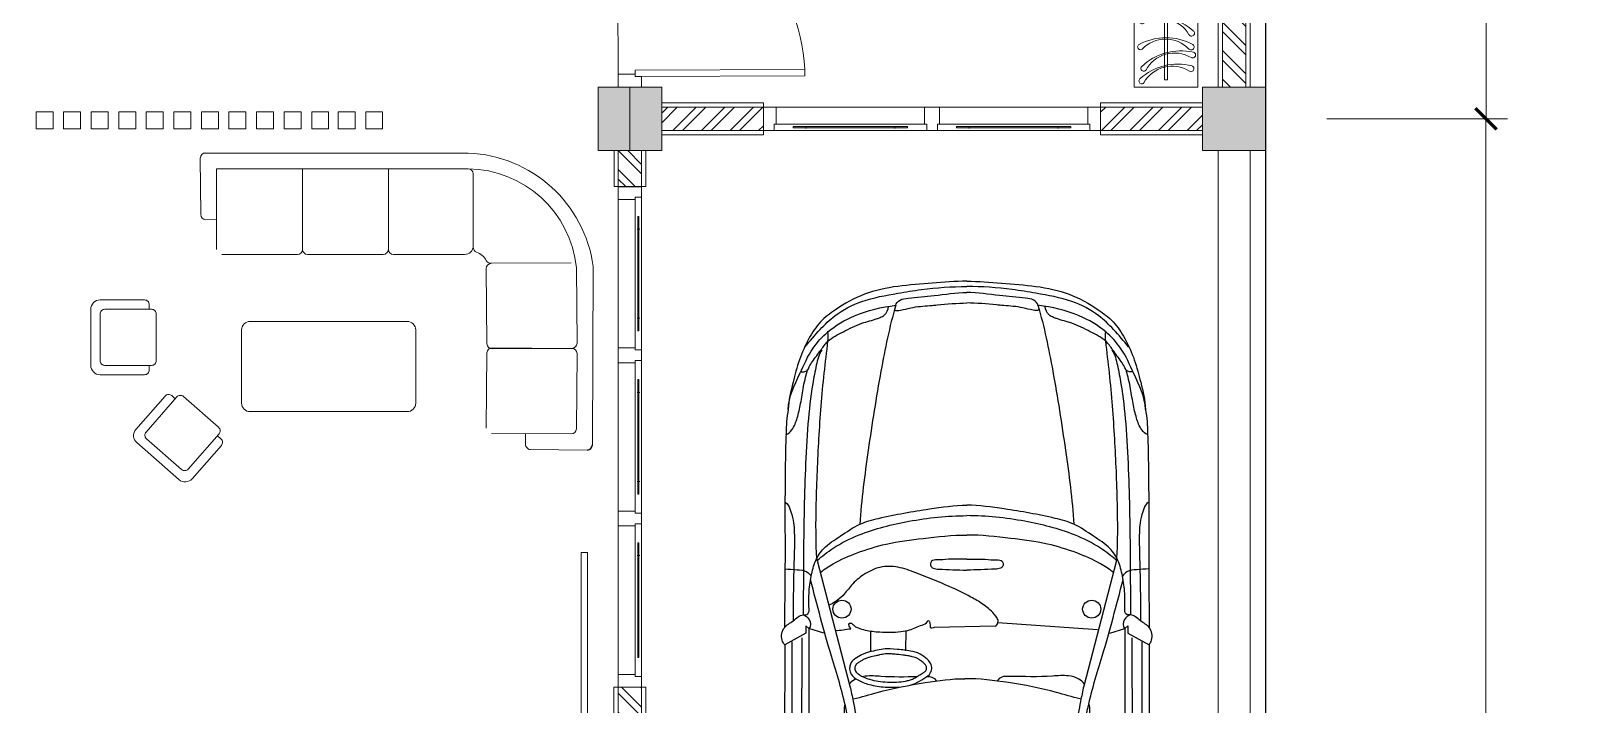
# Model space of a CAD drawing. Header units: millimetres. Extents: x -12161372 to 46643, y -9506984 to 15358.
# Drawn here: x 34610 to 35337, y 6358 to 6676 of the extents above; entities that cross this region are included whole.
import ezdxf

# ---------------------------------------------------------------- set-up
doc = ezdxf.new("R2010")
doc.units = ezdxf.units.MM
for name, color, linetype, lineweight in [('arsiran', 202, 'Continuous', 0), ('dimensi', 50, 'Continuous', 5), ('dinding', 110, 'Continuous', 9), ('furniture', 7, 'Continuous', 5), ('interior', 7, 'Continuous', 13), ('jendela', 7, 'Continuous', 15), ('kolom', 150, 'Continuous', 13), ('pintu', 7, 'Continuous', 13)]:
    doc.layers.add(name, color=color, linetype=linetype, lineweight=lineweight)
doc.layers.add('GRID', color=7, linetype='Continuous', plot=False)
doc.layers.add('lantai', color=9, linetype='Continuous')
doc.styles.get("Standard").update_dxf_attribs({"font": 'arial.ttf'})
doc.dimstyles.new('ISO-25', dxfattribs={"dimtxt": 4.5, "dimasz": 10, "dimexe": 10, "dimexo": 10, "dimtad": 1, "dimtxsty": 'Standard', "dimblk": 'ARCHTICK', "dimcen": 2.5, "dimclrt": 256, "dimadec": 0, "dimazin": 0, "dimtfac": 1, "dimtmove": 0, "dimatfit": 3, "dimfxl": 75, "dimfxlon": 1, "dimtfillclr": 256, "dimlwd": -1, "dimlwe": -1, "dimarcsym": 0})

# ---------------------------------------------------------------- blocks, each defined once
blk = doc.blocks.new('*U25')
at = {"layer": 'arsiran'}
h = blk.add_hatch(dxfattribs=at)
h.set_pattern_fill('ANSI32', color=256)
h.set_pattern_definition([(45, (-2424.289, -4513.269), (-6.735192, 6.735192), []), (45, (-2419.799, -4513.269), (-6.735192, 6.735192), [])])
h.paths.add_polyline_path([(0, 5.5), (0, -5.5), (120.39, -5.5), (120.39, 5.5)])
blk.add_lwpolyline([(0, -5.5), (120.39, -5.5), (120.39, 5.5), (0, 5.5)], close=True, dxfattribs=at)
at = {"layer": 'dinding'}
blk.add_lwpolyline([(0, -7.5), (120.39, -7.5), (120.39, 7.5), (0, 7.5)], close=True, dxfattribs=at)
blk = doc.blocks.new('*U42')
at = {"layer": 'arsiran'}
h = blk.add_hatch(dxfattribs=at)
h.set_pattern_fill('ANSI32', color=256)
h.set_pattern_definition([(45, (-2527.686, -4513.269), (-6.735192, 6.735192), []), (45, (-2523.196, -4513.269), (-6.735192, 6.735192), [])])
h.paths.add_polyline_path([(0, 5.5), (0, -5.5), (16.99, -5.5), (16.99, 5.5)])
blk.add_lwpolyline([(0, -5.5), (16.99, -5.5), (16.99, 5.5), (0, 5.5)], close=True, dxfattribs=at)
at = {"layer": 'dinding'}
blk.add_lwpolyline([(0, -7.5), (16.99, -7.5), (16.99, 7.5), (0, 7.5)], close=True, dxfattribs=at)
blk = doc.blocks.new('*U40')
at = {"layer": 'arsiran'}
h = blk.add_hatch(dxfattribs=at)
h.set_pattern_fill('ANSI32', color=256)
h.set_pattern_definition([(45, (-2496.681, -4513.269), (-6.735192, 6.735192), []), (45, (-2492.191, -4513.269), (-6.735192, 6.735192), [])])
h.paths.add_polyline_path([(0, 5.5), (0, -5.5), (48, -5.5), (48, 5.5)])
blk.add_lwpolyline([(0, -5.5), (48, -5.5), (48, 5.5), (0, 5.5)], close=True, dxfattribs=at)
at = {"layer": 'dinding'}
blk.add_lwpolyline([(0, -7.5), (48, -7.5), (48, 7.5), (0, 7.5)], close=True, dxfattribs=at)
blk = doc.blocks.new('A$C242571DA')
for p, q in [((1659.9, 1632), (1714.3, 1732.5)), ((1699.9, 1699.4), (2984.7, 1695.8)), ((1714.3, 1732.5), (3817.1, 1739.9)), ((1638.3, 1618.5), (1625.1, 1632)), ((1625.1, 1632), (1659.9, 1632)), ((1638.3, 1618.5), (2503.3, 1618.5)), ((1659.9, 1548.1), (1638.3, 1618.5)), ((1681.8, 1651.6), (2695.2, 1655.3)), ((1317.4, 1579.7), (1909.8, 1424.9)), ((1644, 1489.1), (1610.4, 1020.2)), ((1626.1, 1006.5), (1632.8, 719.7)), ((1740.2, 584.9), (1649.3, 586.9)), ((1746.1, 420.6), (1649.3, 420.6)), ((1317.4, 167), (1909.8, 321.9)), ((1659.9, 198.7), (1638.3, 128.2)), ((1638.3, 128.2), (1625.1, 114.7)), ((1625.1, 114.7), (1659.9, 114.7)), ((1638.3, 128.2), (2503.3, 128.2)), ((1659.9, 114.7), (1714.3, 14.2)), ((1681.8, 95.1), (2695.2, 91.4)), ((1699.9, 47.3), (2984.7, 51)), ((1714.3, 14.2), (3817.1, 6.9))]:
    blk.add_line(p, q)
for centre in [(1546.4, 1462.5), (1546.4, 284.2)]:
    blk.add_ellipse(centre, major_axis=(0, 42.9), ratio=0.983266, start_param=4.712389, end_param=10.995574)
for points, knots in [([(1714.3, 1732.5), (1707.7, 1737.6), (1683.3, 1753), (1628.7, 1741.2), (1605.6, 1691.5), (1561.7, 1652.4), (1594.1, 1610.3), (1627.9, 1608.3), (1638.3, 1618.5)], [0, 0, 0, 0, 0.024864, 0.0846267, 0.1362471, 0.1900683, 0.2245199, 0.2681841, 0.2681841, 0.2681841, 0.2681841]), ([(0, 873.4), (0, 927.8), (15.6, 1088.6), (25.5, 1309.8), (120.7, 1476.4), (189.2, 1569), (273.5, 1623.1), (369.9, 1666.3), (483, 1694.7), (561.3, 1714.9), (604.6, 1715.7)], [0, 0, 0, 0, 0.16039, 0.479033, 0.632967, 0.722015, 0.817474, 0.927562, 1.03733, 1.167094, 1.167094, 1.167094, 1.167094]), ([(604.6, 1715.7), (545.5, 1714.5), (448.5, 1664.6), (320.8, 1610.6), (225.4, 1521.2), (147.3, 1390.5), (121.7, 1275.2), (113.6, 1208.7)], [0, 0, 0, 0, 0.1772572, 0.3124951, 0.4151678, 0.5597243, 0.7575412, 0.7575412, 0.7575412, 0.7575412]), ([(722.7, 1726.6), (720.8, 1714.9), (694.5, 1689.9), (643, 1671.8), (573.6, 1655.4), (508.5, 1647), (455.2, 1634.7), (428.7, 1627.3), (416.9, 1624.1)], [0, 0, 0, 0, 0.034703, 0.0959761, 0.1659336, 0.2471559, 0.2929944, 0.3295918, 0.3295918, 0.3295918, 0.3295918]), ([(604.6, 1715.7), (642.1, 1723.4), (788.5, 1729.2), (1039.3, 1732.2), (1344.5, 1729.9), (1542, 1733.1), (1633.8, 1733.7)], [0, 0, 0, 0, 0.114897, 0.437061, 0.754269, 1.029686, 1.029686, 1.029686, 1.029686]), ([(1043.6, 1729.2), (1048.6, 1717.9), (1080.9, 1704.2), (1138.6, 1687.6), (1237.7, 1685.6), (1394.7, 1691.3), (1521.7, 1692.4), (1601.5, 1692.7)], [0, 0, 0, 0, 0.0364992, 0.0923739, 0.1867837, 0.3273982, 0.5667068, 0.5667068, 0.5667068, 0.5667068]), ([(1356.8, 1732.2), (1357.1, 1712.8), (1360, 1678.8), (1363.9, 1630.5), (1383.3, 1613.5), (1391, 1607.2)], [0, 0, 0, 0, 1.462159, 2.651105, 3.386321, 3.386321, 3.386321, 3.386321]), ([(310.7, 1637.3), (282.5, 1613.7), (230.1, 1569.9), (148.7, 1486.2), (84.8, 1361.3), (60, 1219), (32.6, 1054.3), (25.1, 944.9), (25.1, 873.4)], [0, 0, 0, 0, 0.1095129, 0.2035347, 0.3452507, 0.5161382, 0.6275464, 0.8383798, 0.8383798, 0.8383798, 0.8383798]), ([(426.8, 1656.7), (428.5, 1646.6), (426.9, 1625), (399.8, 1616.6), (368.1, 1593.9), (328, 1564.6), (271.6, 1523.9), (237, 1451.9), (196.2, 1376.7), (183.8, 1314.9), (170, 1279.6), (157.2, 1254.2), (133.3, 1244.4), (118.6, 1242.9)], [0, 0, 0, 0, 0.0304541, 0.0502818, 0.0786089, 0.1479133, 0.1986294, 0.2831705, 0.3780326, 0.4523267, 0.4667809, 0.4902599, 0.5347198, 0.5347198, 0.5347198, 0.5347198]), ([(323.7, 1557.5), (344.8, 1571.9), (400.4, 1585.1), (516, 1606.8), (680.3, 1625.8), (885.4, 1635.7), (1116.8, 1642.2), (1346.1, 1644.2), (1504.7, 1644.7), (1574, 1645.7)], [0, 0, 0, 0, 0.076148, 0.165903, 0.355672, 0.569871, 0.782325, 1.050047, 1.257936, 1.257936, 1.257936, 1.257936]), ([(1555.2, 1617.8), (1527.7, 1617.8), (1472.5, 1620.4), (1392.7, 1608.8), (1318.5, 1591), (1249.4, 1545.5), (1201.4, 1466.7), (1142.8, 1385.7), (1104.8, 1240.4), (1076, 1072.3), (1056.4, 932.4), (1056.4, 873.4)], [0, 0, 0, 0, 0.082256, 0.165174, 0.241383, 0.30939, 0.405348, 0.511507, 0.603349, 0.843635, 1.017671, 1.017671, 1.017671, 1.017671]), ([(3535.9, 1563.1), (3520.1, 1550.9), (3484.4, 1526.1), (3408.2, 1510.9), (3323.4, 1473.1), (3207.9, 1445), (3072.6, 1422.2), (2866.9, 1404.6), (2626.4, 1412.9), (2396.7, 1410.8), (2200.9, 1416.9), (2001.3, 1438.2), (1732.1, 1525.9), (1527.9, 1578.9), (1407.5, 1610.7)], [0, 0, 0, 0, 0.05975, 0.126928, 0.230034, 0.336675, 0.482225, 0.641324, 0.954906, 1.203173, 1.330375, 1.542773, 1.802261, 2.175545, 2.175545, 2.175545, 2.175545]), ([(1574, 1645.7), (1572.9, 1638), (1574.1, 1622), (1559.9, 1618.7), (1555.2, 1617.8)], [0, 0, 0, 0, 0.02274132, 0.03717479, 0.03717479, 0.03717479, 0.03717479]), ([(1317.4, 1579.7), (1227.8, 1586.1), (1036, 1584.8), (741.2, 1572.5), (486.1, 1553.3), (333.3, 1534.3), (283.3, 1528.5)], [0, 0, 0, 0, 0.269375, 0.574535, 0.885339, 1.036319, 1.036319, 1.036319, 1.036319]), ([(1317.4, 1579.7), (1296.6, 1555.5), (1247.9, 1494.4), (1177.6, 1350.5), (1124.2, 1137.4), (1105.5, 964.9), (1105.5, 873.4)], [0, 0, 0, 0, 0.0947759, 0.2311242, 0.4700259, 0.7400315, 0.7400315, 0.7400315, 0.7400315]), ([(1372.8, 1563.1), (1357.2, 1545), (1321.6, 1490.1), (1277, 1385.7), (1232.8, 1244.2), (1211.1, 1069.4), (1196.8, 942.4), (1196.8, 873.4)], [0, 0, 0, 0, 0.0708922, 0.1925846, 0.3348457, 0.5072814, 0.7109928, 0.7109928, 0.7109928, 0.7109928]), ([(1909.8, 1424.9), (1933.5, 1418.7), (1995.6, 1407.6), (2094.4, 1385.8), (2211.8, 1377.1), (2419, 1366.9), (2704.7, 1366.5), (3032.7, 1354.2), (3316.2, 1371), (3558.7, 1415.9), (3789.1, 1461.7), (4028.9, 1452.9), (4196.2, 1455.2), (4292.7, 1447.9), (4300.7, 1447.5)], [0, 0, 0, 0, 0.073325, 0.188896, 0.303039, 0.425821, 0.811242, 1.159737, 1.41058, 1.660623, 1.899627, 2.11145, 2.377727, 2.401703, 2.401703, 2.401703, 2.401703]), ([(1997.2, 1450.5), (2039.7, 1454.5), (2126.7, 1451.9), (2219.8, 1454.5), (2287.1, 1456.9), (2305.7, 1434.4), (2313.2, 1419.9), (2315.8, 1413.5)], [0, 0, 0, 0, 3.267856, 6.568708, 7.399663, 8.099385, 8.621705, 8.621705, 8.621705, 8.621705]), ([(1898.5, 1426.2), (1889, 1420.6), (1871, 1397.2), (1856.4, 1345.2), (1867.7, 1233.5), (1864.3, 1132.3), (1863, 1038.5), (1876.9, 1022.3), (1884.5, 1015.7)], [0, 0, 0, 0, 0.842998, 2.122875, 3.997599, 9.174838, 10.012722, 10.751336, 10.751336, 10.751336, 10.751336]), ([(1969.6, 1407.3), (1960.5, 1369.8), (1927, 1259.1), (1890.9, 1078.4), (1874.3, 933), (1874.3, 864.4)], [0, 0, 0, 0, 0.1139079, 0.3411539, 0.543502, 0.543502, 0.543502, 0.543502]), ([(113.6, 1208.7), (215.2, 1238.6), (443.2, 1284.9), (788, 1338.7), (1029.5, 1370.7), (1146.4, 1378.6)], [0, 0, 0, 0, 0.317374, 0.69576, 1.04714, 1.04714, 1.04714, 1.04714]), ([(113.6, 1208.7), (103.3, 1207), (83.6, 1187.6), (76.5, 1122.2), (68.2, 1017.3), (53.4, 925), (53.4, 873.4)], [0, 0, 0, 0, 0.0314754, 0.0702057, 0.1915753, 0.3439346, 0.3439346, 0.3439346, 0.3439346]), ([(135.5, 1213.1), (139.1, 1211.8), (138.4, 1193.3), (132.6, 1168.3), (118.8, 1111.9), (115.6, 1058.9), (109, 974.6), (102.4, 920.1), (102.4, 873.4)], [0, 0, 0, 0, 0.0114788, 0.0403472, 0.0875838, 0.1755608, 0.1991501, 0.3369659, 0.3369659, 0.3369659, 0.3369659]), ([(1311.3, 873.4), (1311.2, 902.4), (1309.2, 950.9), (1315, 1002.2), (1314.2, 1039.4), (1332.1, 1044.9), (1345.7, 1044.2), (1356.8, 1028.5), (1359.2, 970.2), (1361.5, 917.6), (1362.9, 873.4)], [0, 0, 0, 0, 0.0857277, 0.1381048, 0.1641986, 0.1769751, 0.1890325, 0.2028129, 0.2286049, 0.3592554, 0.3592554, 0.3592554, 0.3592554]), ([(1626.1, 1006.5), (1623.5, 1013), (1603.1, 1029.4), (1559.1, 995), (1523, 951.9), (1480.3, 878.3), (1430.5, 774.3), (1385.5, 658.5), (1343.7, 551.3), (1343, 461.7), (1380.3, 386.9), (1428.2, 329.9), (1480.1, 294.6), (1509.8, 257.4), (1524.8, 232.6), (1528, 222.1)], [0, 0, 0, 0, 0.527288, 1.647451, 3.487558, 5.099073, 7.968657, 12.238313, 14.475187, 16.613757, 18.744202, 20.639343, 22.223389, 23.452731, 24.286529, 24.286529, 24.286529, 24.286529]), ([(0, 873.4), (0, 819), (15.6, 658.1), (25.5, 437), (120.7, 270.3), (189.2, 177.8), (273.5, 123.7), (369.9, 80.4), (483, 52), (561.3, 31.9), (604.6, 31)], [0, 0, 0, 0, 0.16039, 0.479033, 0.632967, 0.722015, 0.817474, 0.927562, 1.03733, 1.167094, 1.167094, 1.167094, 1.167094]), ([(310.7, 109.5), (282.5, 133.1), (230.1, 176.9), (148.7, 260.5), (84.8, 385.5), (60, 527.8), (32.6, 692.4), (25.1, 801.9), (25.1, 873.4)], [0, 0, 0, 0, 0.1095129, 0.2035347, 0.3452507, 0.5161382, 0.6275464, 0.8383798, 0.8383798, 0.8383798, 0.8383798]), ([(113.6, 538.1), (103.3, 539.8), (83.6, 559.2), (76.5, 624.5), (68.2, 729.4), (53.4, 821.7), (53.4, 873.4)], [0, 0, 0, 0, 0.0314754, 0.0702057, 0.1915753, 0.3439346, 0.3439346, 0.3439346, 0.3439346]), ([(135.5, 533.6), (139.1, 534.9), (138.4, 553.4), (132.6, 578.4), (118.8, 634.9), (115.6, 687.8), (109, 772.2), (102.4, 826.7), (102.4, 873.4)], [0, 0, 0, 0, 0.0114788, 0.0403472, 0.0875838, 0.1755608, 0.1991501, 0.3369659, 0.3369659, 0.3369659, 0.3369659]), ([(1555.2, 129), (1527.7, 129), (1472.5, 126.3), (1392.7, 138), (1318.5, 155.7), (1249.4, 201.3), (1201.4, 280.1), (1142.8, 361.1), (1104.8, 506.4), (1076, 674.5), (1056.4, 814.4), (1056.4, 873.4)], [0, 0, 0, 0, 0.082256, 0.165174, 0.241383, 0.30939, 0.405348, 0.511507, 0.603349, 0.843635, 1.017671, 1.017671, 1.017671, 1.017671]), ([(1317.4, 167), (1296.6, 191.2), (1247.9, 252.4), (1177.6, 396.3), (1124.2, 609.4), (1105.5, 781.8), (1105.5, 873.4)], [0, 0, 0, 0, 0.0947759, 0.2311242, 0.4700259, 0.7400315, 0.7400315, 0.7400315, 0.7400315]), ([(1372.8, 183.6), (1357.2, 201.8), (1321.6, 256.7), (1277, 361), (1232.8, 502.6), (1211.1, 677.3), (1196.8, 804.3), (1196.8, 873.4)], [0, 0, 0, 0, 0.0708922, 0.1925846, 0.3348457, 0.5072814, 0.7109928, 0.7109928, 0.7109928, 0.7109928]), ([(1311.3, 873.4), (1311.2, 844.3), (1309.2, 795.8), (1315, 744.6), (1314.2, 707.4), (1332.1, 701.9), (1345.7, 702.6), (1356.8, 718.2), (1359.2, 776.6), (1361.5, 829.1), (1362.9, 873.4)], [0, 0, 0, 0, 0.0857277, 0.1381048, 0.1641986, 0.1769751, 0.1890325, 0.2028129, 0.2286049, 0.3592554, 0.3592554, 0.3592554, 0.3592554]), ([(1969.6, 339.5), (1960.5, 377), (1926.9, 487.6), (1892.9, 662.7), (1874.3, 801.8), (1874.3, 864.4)], [0, 0, 0, 0, 0.1139079, 0.3411539, 0.5260188, 0.5260188, 0.5260188, 0.5260188]), ([(1863.4, 685.6), (1863.6, 693.5), (1865.3, 711), (1876.9, 724.5), (1884.5, 731)], [9.436432, 9.436432, 9.436432, 9.436432, 10.012722, 10.751336, 10.751336, 10.751336, 10.751336]), ([(1639.2, 326.1), (1635.3, 323.6), (1629, 318.4), (1613.1, 314.9), (1612, 324.2), (1613.2, 330.4), (1619, 337.5), (1629, 345.7), (1637.9, 366.1), (1649, 404.8), (1656.3, 472.9), (1656.2, 543.1), (1644.6, 610.9), (1623, 651.2), (1615, 684.3), (1598.5, 691.2), (1604, 696.6), (1610.3, 699.7), (1618.8, 698.9), (1625.9, 701.3), (1638.1, 698.6), (1633, 713.4), (1632.8, 719.7)], [0, 0, 0, 0, 0.0138597, 0.0278304, 0.0329137, 0.0379971, 0.0465756, 0.0592704, 0.0762214, 0.1105991, 0.1789801, 0.2766959, 0.3173629, 0.3800771, 0.4110544, 0.4160421, 0.4210284, 0.4277212, 0.4387433, 0.4448131, 0.4508005, 0.4694463, 0.4694463, 0.4694463, 0.4694463]), ([(1740.2, 584.9), (1737.8, 571.7), (1749.5, 644.3), (1766.4, 664.5), (1792.2, 700.2), (1821.5, 709.7), (1853.1, 703.9), (1874, 668.4), (1904.5, 622.6), (1915.6, 557.2), (1915.1, 484.2), (1905.7, 417.6), (1884.9, 362.8), (1859.3, 329.1), (1831.3, 318.1), (1810.8, 322.7), (1792.2, 329.3), (1777.9, 350.3), (1753, 385.9), (1737.9, 465.8), (1728.8, 497.3), (1742.4, 597.6), (1740.2, 584.9)], [0, 0, 0, 0, 0.03969, 0.089634, 0.13125, 0.1542862, 0.1797268, 0.2207266, 0.2680991, 0.3447665, 0.4095645, 0.4843001, 0.541515, 0.5817687, 0.6060665, 0.6262474, 0.6436722, 0.6634686, 0.6988791, 0.7758465, 0.8696394, 0.907731, 0.907731, 0.907731, 0.907731]), ([(1764.9, 587), (1765.6, 590.8), (1766.4, 595.5), (1768.5, 605.7), (1769.7, 611.3), (1773.4, 626.6), (1775.6, 633), (1779.7, 642.1), (1781.6, 644.9), (1785.7, 650.6), (1787.1, 652.5), (1793, 660.3), (1797.4, 666.2), (1804.2, 673.7), (1806.8, 676.1), (1811.1, 679.4), (1812.9, 680.5), (1816.8, 682.1), (1818.8, 682.7), (1824.4, 683.5), (1828.3, 683.2), (1832.5, 682), (1833.6, 681.5), (1836, 680.2), (1837.9, 678.7), (1842.4, 673.7), (1844.9, 670.1), (1850.3, 661.7), (1853.4, 656.6), (1859.3, 647.3), (1862.1, 642.8), (1868.3, 632.6), (1871.4, 626.9), (1876.7, 615.7), (1878.9, 609.8), (1882.8, 597.4), (1884.4, 590.8), (1888.3, 570.5), (1889.7, 556.1), (1891.2, 527.4), (1891.1, 513.1), (1888.9, 470), (1885.1, 441.2), (1874.3, 404), (1870.6, 393.8), (1863.5, 378.7), (1860.6, 373.4), (1854.4, 363.6), (1851.2, 359.2), (1845, 352.6), (1842, 350.2), (1835.8, 346.4), (1832.6, 345.3), (1828.8, 344.6), (1827.9, 344.6), (1824.6, 344.9), (1822.6, 345.2), (1817.8, 346.4), (1814.9, 347.3), (1810.9, 348.7), (1809.4, 349.4), (1808.3, 350.1), (1808.1, 350.2), (1807.3, 351), (1806.7, 351.6), (1804.7, 354), (1803.1, 356.2), (1799.6, 361.3), (1798, 363.7), (1794.9, 368.2), (1793.4, 370.4), (1789.2, 376.9), (1786.7, 381), (1782.4, 389.3), (1780.5, 393.6), (1776.9, 403), (1775.2, 408), (1770.7, 423.5), (1768.3, 434.2), (1764.9, 450.5), (1763.6, 456.4), (1761.4, 466.8), (1760.4, 471.4), (1758.1, 484.4), (1757.3, 492.6), (1757.5, 510.7), (1757.8, 516.5), (1758.6, 528.4), (1759.1, 534.3), (1761.1, 553.9), (1763.1, 570.6), (1764.4, 581.5), (1764.6, 583), (1764.7, 585), (1764.8, 585.5), (1764.8, 586.5), (1764.8, 586.7), (1764.9, 587)], [0.497033, 0.497033, 0.497033, 0.497033, 0.723444, 0.723444, 0.974636, 0.974636, 1.50964, 1.50964, 2.044645, 2.044645, 2.271061, 2.271061, 2.862376, 2.862376, 3.217654, 3.217654, 3.537253, 3.537253, 3.856852, 3.856852, 4.368613, 4.368613, 4.584627, 4.584627, 4.99269, 4.99269, 5.400753, 5.400753, 5.808816, 5.808816, 6.216879, 6.216879, 6.778716, 6.778716, 7.350371, 7.350371, 7.922025, 7.922025, 9.065335, 9.065335, 10.208644, 10.208644, 12.495263, 12.495263, 13.409896, 13.409896, 13.929088, 13.929088, 14.44828, 14.44828, 14.909885, 14.909885, 15.371489, 15.371489, 15.62524, 15.62524, 15.87899, 15.87899, 16.120875, 16.120875, 16.36276, 16.36276, 16.51635, 16.51635, 16.669941, 16.669941, 16.921521, 16.921521, 17.136676, 17.136676, 17.351831, 17.351831, 17.782142, 17.782142, 18.204974, 18.204974, 18.627807, 18.627807, 19.473473, 19.473473, 19.978923, 19.978923, 20.484372, 20.484372, 21.475119, 21.475119, 21.859144, 21.859144, 22.162884, 22.162884, 22.770362, 22.770362, 22.900493, 22.900493, 22.951221, 22.951221, 22.964298, 22.964298, 22.964298, 22.964298]), ([(1863.7, 379.4), (1862.6, 384.2), (1857.6, 413.7), (1866.5, 501.6), (1865.2, 581.4), (1864.1, 639.5)], [1.749253, 1.749253, 1.749253, 1.749253, 2.122875, 3.997599, 8.307432, 8.307432, 8.307432, 8.307432]), ([(604.6, 31), (545.5, 32.3), (448.5, 82.2), (320.8, 136.1), (225.4, 225.5), (147.3, 356.2), (121.7, 471.5), (113.6, 538.1)], [0, 0, 0, 0, 0.1772572, 0.3124951, 0.4151678, 0.5597243, 0.7575412, 0.7575412, 0.7575412, 0.7575412]), ([(113.6, 538.1), (215.2, 508.2), (443.2, 461.9), (788, 408.1), (1029.5, 376), (1146.4, 368.2)], [0, 0, 0, 0, 0.317374, 0.69576, 1.04714, 1.04714, 1.04714, 1.04714]), ([(426.8, 90), (428.5, 100.2), (426.9, 121.8), (399.8, 130.1), (368.1, 152.8), (328, 182.2), (271.6, 222.8), (237, 294.9), (196.2, 370.1), (183.8, 431.9), (170, 467.2), (157.2, 492.6), (133.3, 502.4), (118.6, 503.9)], [0, 0, 0, 0, 0.0304541, 0.0502818, 0.0786089, 0.1479133, 0.1986294, 0.2831705, 0.3780326, 0.4523267, 0.4667809, 0.4902599, 0.5347198, 0.5347198, 0.5347198, 0.5347198]), ([(1909.8, 321.9), (1933.5, 328.1), (1995.6, 339.2), (2094.4, 361), (2211.8, 369.6), (2419, 379.8), (2704.7, 380.3), (3032.7, 392.6), (3316.2, 375.8), (3558.7, 330.9), (3789.1, 285.1), (4028.9, 293.9), (4196.2, 291.5), (4292.7, 298.8), (4300.7, 299.2)], [0, 0, 0, 0, 0.073325, 0.188896, 0.303039, 0.425821, 0.811242, 1.159737, 1.41058, 1.660623, 1.899627, 2.11145, 2.377727, 2.401703, 2.401703, 2.401703, 2.401703]), ([(3535.9, 183.7), (3520.1, 195.9), (3484.4, 220.6), (3408.2, 235.8), (3323.4, 273.7), (3207.9, 301.8), (3072.6, 324.6), (2866.9, 342.1), (2626.4, 333.8), (2396.7, 335.9), (2200.9, 329.9), (2001.3, 308.6), (1732.1, 220.8), (1527.9, 167.8), (1407.5, 136)], [0, 0, 0, 0, 0.05975, 0.126928, 0.230034, 0.336675, 0.482225, 0.641324, 0.954906, 1.203173, 1.330375, 1.542773, 1.802261, 2.175545, 2.175545, 2.175545, 2.175545]), ([(1898.5, 320.6), (1889, 326.2), (1880.8, 336.8), (1874.8, 348.3), (1874, 349.7)], [0, 0, 0, 0, 0.8429982, 0.9626806, 0.9626806, 0.9626806, 0.9626806]), ([(1997.2, 296.3), (2039.7, 292.2), (2126.7, 294.9), (2219.8, 292.3), (2287.1, 289.9), (2305.7, 312.3), (2313.2, 326.9), (2315.8, 333.2)], [0, 0, 0, 0, 3.267856, 6.568708, 7.399663, 8.099385, 8.621705, 8.621705, 8.621705, 8.621705]), ([(1317.4, 167), (1227.8, 160.7), (1036, 161.9), (741.2, 174.2), (486.1, 193.4), (333.3, 212.5), (283.3, 218.3)], [0, 0, 0, 0, 0.269375, 0.574535, 0.885339, 1.036319, 1.036319, 1.036319, 1.036319]), ([(323.7, 189.2), (344.8, 174.9), (400.4, 161.7), (516, 139.9), (680.3, 121), (885.4, 111), (1116.8, 104.5), (1346.1, 102.5), (1504.7, 102), (1574, 101.1)], [0, 0, 0, 0, 0.076148, 0.165903, 0.355672, 0.569871, 0.782325, 1.050047, 1.257936, 1.257936, 1.257936, 1.257936]), ([(722.7, 20.2), (720.8, 31.8), (694.5, 56.8), (643, 75), (573.6, 91.4), (508.5, 99.8), (455.2, 112.1), (428.7, 119.5), (416.9, 122.6)], [0, 0, 0, 0, 0.034703, 0.0959761, 0.1659336, 0.2471559, 0.2929944, 0.3295918, 0.3295918, 0.3295918, 0.3295918]), ([(1356.8, 14.5), (1357.1, 33.9), (1360, 68), (1363.9, 116.3), (1383.3, 133.2), (1391, 139.5)], [0, 0, 0, 0, 1.462159, 2.651105, 3.386321, 3.386321, 3.386321, 3.386321]), ([(1574, 101.1), (1572.9, 108.7), (1574.1, 124.8), (1559.9, 128), (1555.2, 129)], [0, 0, 0, 0, 0.02274132, 0.03717479, 0.03717479, 0.03717479, 0.03717479]), ([(1714.3, 14.2), (1707.7, 9.2), (1683.3, -6.3), (1628.7, 5.5), (1605.6, 55.3), (1561.7, 94.4), (1594.1, 136.5), (1627.9, 138.5), (1638.3, 128.2)], [0, 0, 0, 0, 0.024864, 0.0846267, 0.1362471, 0.1900683, 0.2245199, 0.2681841, 0.2681841, 0.2681841, 0.2681841]), ([(604.6, 31), (642.1, 23.4), (788.5, 17.5), (1039.3, 14.6), (1344.5, 16.8), (1542, 13.6), (1633.8, 13.1)], [0, 0, 0, 0, 0.114897, 0.437061, 0.754269, 1.029686, 1.029686, 1.029686, 1.029686]), ([(1043.6, 17.6), (1048.6, 28.9), (1080.9, 42.6), (1138.6, 59.2), (1237.7, 61.2), (1394.7, 55.4), (1521.7, 54.3), (1601.5, 54.1)], [0, 0, 0, 0, 0.0364992, 0.0923739, 0.1867837, 0.3273982, 0.5667068, 0.5667068, 0.5667068, 0.5667068])]:
    blk.add_open_spline(points, degree=3, knots=knots)
for points in [[(283.3, 1528.5), (267.8, 1524.6), (251.4, 1527.5), (235.4, 1528.5)], [(1646.2, 253.1), (1647.8, 277.5), (1640, 301.6), (1639.2, 326.1)], [(283.3, 218.3), (267.8, 222.1), (251.4, 219.2), (235.4, 218.3)]]:
    blk.add_open_spline(points, degree=3)
blk = doc.blocks.new('_ArchTick')
at = {"color": 0, "linetype": 'ByBlock', "const_width": 0.15}
blk.add_lwpolyline([(-0.5, -0.5), (0.5, 0.5)], dxfattribs=at)
blk = doc.blocks.new('*D152')
at = {"layer": 'Defpoints', "color": 0, "ltscale": 10, "transparency": 16777216}
for p in [(35192.16, 7034.13), (35192.16, 6034.13), (35379.97, 6034.13)]:
    blk.add_point(p, dxfattribs=at)
at = {"layer": 'dimensi', "color": 0, "ltscale": 10, "transparency": 16777216}
for p, q in [((35304.97, 7034.13), (35389.97, 7034.13)), ((35379.97, 7034.13), (35379.97, 6034.13)), ((35304.97, 6034.13), (35389.97, 6034.13))]:
    blk.add_line(p, q, dxfattribs=at)
at = {"layer": 'dimensi', "color": 0, "ltscale": 10, "transparency": 16777216, "xscale": 10, "yscale": 10, "zscale": 10}
for p, rotation in [((35379.97, 7034.13), 90), ((35379.97, 6034.13), 270)]:
    blk.add_blockref('_ArchTick', p, dxfattribs=dict(at, rotation=rotation))
at = {"layer": 'dimensi', "ltscale": 10, "transparency": 16777216, "insert": (35365.56, 6532.56), "char_height": 4.5, "attachment_point": 5, "rotation": 90}
blk.add_mtext('{\\H6x;1000}', dxfattribs=at)
blk = doc.blocks.new('*D153')
at = {"layer": 'Defpoints', "color": 0, "ltscale": 10, "transparency": 16777216}
for p in [(35192.16, 6634.13), (35184.66, 6034.13), (35295.88, 6034.13)]:
    blk.add_point(p, dxfattribs=at)
at = {"layer": 'dimensi', "color": 0, "ltscale": 10, "transparency": 16777216}
for p, q in [((35220.88, 6634.13), (35305.88, 6634.13)), ((35295.88, 6634.13), (35295.88, 6034.13)), ((35220.88, 6034.13), (35305.88, 6034.13))]:
    blk.add_line(p, q, dxfattribs=at)
at = {"layer": 'dimensi', "color": 0, "ltscale": 10, "transparency": 16777216, "xscale": 10, "yscale": 10, "zscale": 10}
for p, rotation in [((35295.88, 6634.13), 90), ((35295.88, 6034.13), 270)]:
    blk.add_blockref('_ArchTick', p, dxfattribs=dict(at, rotation=rotation))
at = {"layer": 'dimensi', "ltscale": 10, "transparency": 16777216, "insert": (35281.47, 6322.91), "char_height": 4.5, "attachment_point": 5, "rotation": 90}
blk.add_mtext('{\\H6x;600}', dxfattribs=at)
blk = doc.blocks.new('*D167')
at = {"layer": 'Defpoints', "color": 0, "ltscale": 10, "transparency": 16777216}
for p in [(35192.16, 6784.13), (35192.16, 6634.13), (35296.03, 6634.13)]:
    blk.add_point(p, dxfattribs=at)
at = {"layer": 'dimensi', "color": 0, "ltscale": 10, "transparency": 16777216}
for p, q in [((35221.03, 6784.13), (35306.03, 6784.13)), ((35296.03, 6784.13), (35296.03, 6634.13)), ((35221.03, 6634.13), (35306.03, 6634.13))]:
    blk.add_line(p, q, dxfattribs=at)
at = {"layer": 'dimensi', "color": 0, "ltscale": 10, "transparency": 16777216, "xscale": 10, "yscale": 10, "zscale": 10}
for p, rotation in [((35296.03, 6784.13), 90), ((35296.03, 6634.13), 270)]:
    blk.add_blockref('_ArchTick', p, dxfattribs=dict(at, rotation=rotation))
at = {"layer": 'dimensi', "ltscale": 10, "transparency": 16777216, "insert": (35281.62, 6709.13), "char_height": 4.5, "attachment_point": 5, "rotation": 90}
blk.add_mtext('{\\H6x;150}', dxfattribs=at)
blk = doc.blocks.new('A$C20D7642B')
for p, q in [((0, 1880), (0, 0)), ((600, 1880), (0, 1880)), ((285, 14), (285, 1812)), ((285, 1812), (316, 1812)), ((316, 1812), (316, 14)), ((600, 1880), (600, 0)), ((340, 0), (0, 0)), ((316, 14), (285, 14)), ((340, 0), (600, 0))]:
    blk.add_line(p, q)
for centre, radius, start, end in [((190, 2189), 526, 255.3064, 312.7492), ((243, 1988), 305, 237.7855, 330.9171), ((529, 1823), 26.4, 312.0689, 138.8769), ((49, 1578), 27.8, 57.7231, 254.1228), ((65, 1707), 27.8, 56.3378, 252.7376), ((163, 2064), 526, 256.6916, 314.1345), ((221, 1864), 305, 239.1708, 332.3023), ((511, 1705), 26.4, 313.4541, 140.2621), ((63, 1502), 27.8, 42.31, 238.7098), ((301, 1940), 526, 241.2786, 298.7214), ((304, 1732), 305, 223.7577, 316.8893), ((542, 1501), 26.4, 298.0411, 124.849), ((59, 1372), 27.8, 28.2801, 224.6799), ((397, 1739), 526, 227.2487, 284.6915), ((349, 1537), 305, 209.7278, 302.8594), ((71, 1227), 27.8, 28.2801, 224.6799), ((408, 1594), 526, 227.2487, 284.6915), ((360, 1392), 305, 209.7278, 302.8594), ((524, 1256), 26.4, 284.0112, 110.8192), ((535, 1111), 26.4, 284.0112, 110.8192), ((65, 858), 27.8, 56.3378, 252.7376), ((190, 1340), 526, 255.3064, 312.7492), ((221, 1015), 305, 239.1708, 332.3023), ((243, 1139), 305, 237.7855, 330.9171), ((511, 856), 26.4, 313.4541, 140.2621), ((529, 974), 26.4, 312.0689, 138.8769), ((49, 729), 27.8, 57.7231, 254.1228), ((163, 1215), 526, 256.6916, 314.1345), ((63, 653), 27.8, 42.31, 238.7098), ((301, 1090), 526, 241.2786, 298.7214), ((304, 883), 305, 223.7577, 316.8893), ((542, 652), 26.4, 298.0411, 124.849), ((190, 856), 526, 255.3064, 312.7492), ((243, 655), 305, 237.7855, 330.9171), ((529, 489), 26.4, 312.0689, 138.8769), ((65, 374), 27.8, 56.3378, 252.7376), ((163, 730), 526, 256.6916, 314.1345), ((221, 530), 305, 239.1708, 332.3023), ((511, 372), 26.4, 313.4541, 140.2621), ((49, 245), 27.8, 57.7231, 254.1228), ((63, 168), 27.8, 42.31, 238.7098), ((304, 398), 305, 223.7577, 316.8893), ((542, 168), 26.4, 298.0411, 124.849), ((301, 606), 526, 241.2786, 298.7214)]:
    blk.add_arc(centre, radius, start, end)

msp = doc.modelspace()

# ---------------------------------------------------------------- hatches: boundary and pattern name
at = {"layer": 'jendela'}
h = msp.add_hatch(color=256, dxfattribs=at)
h.dxf.hatch_style = 1
h.paths.add_polyline_path([(35023.154, 6629.872), (35023.154, 6630.472), (34969.154, 6630.472), (34969.154, 6629.872)])
h = msp.add_hatch(color=256, dxfattribs=at)
h.dxf.hatch_style = 1
h.paths.add_polyline_path([(35023.154, 6629.872), (35023.154, 6630.472), (34969.154, 6630.472), (34969.154, 6629.872)])
h = msp.add_hatch(color=256, dxfattribs=at)
h.dxf.hatch_style = 1
h.paths.add_polyline_path([(34969.16, 6629.867), (34969.16, 6630.467), (35023.16, 6630.467), (35023.16, 6629.867)])
h = msp.add_hatch(color=256, dxfattribs=at)
h.dxf.hatch_style = 1
h.paths.add_polyline_path([(34969.167, 6629.872), (34969.167, 6630.472), (35023.167, 6630.472), (35023.167, 6629.872)])
h = msp.add_hatch(color=256, dxfattribs=at)
h.dxf.hatch_style = 1
h.paths.add_polyline_path([(34969.167, 6629.872), (34969.167, 6630.472), (35023.167, 6630.472), (35023.167, 6629.872)])
h = msp.add_hatch(color=256, dxfattribs=at)
h.dxf.hatch_style = 1
h.paths.add_polyline_path([(35100.154, 6629.872), (35100.154, 6630.472), (35046.154, 6630.472), (35046.154, 6629.872)])
h = msp.add_hatch(color=256, dxfattribs=at)
h.dxf.hatch_style = 1
h.paths.add_polyline_path([(35100.154, 6629.872), (35100.154, 6630.472), (35046.154, 6630.472), (35046.154, 6629.872)])
h = msp.add_hatch(color=256, dxfattribs=at)
h.dxf.hatch_style = 1
h.paths.add_polyline_path([(35100.16, 6629.867), (35100.16, 6630.467), (35046.16, 6630.467), (35046.16, 6629.867)])
h = msp.add_hatch(color=256, dxfattribs=at)
h.dxf.hatch_style = 1
h.paths.add_polyline_path([(35046.167, 6629.872), (35046.167, 6630.472), (35100.167, 6630.472), (35100.167, 6629.872)])
h = msp.add_hatch(color=256, dxfattribs=at)
h.dxf.hatch_style = 1
h.paths.add_polyline_path([(35046.167, 6629.872), (35046.167, 6630.472), (35100.167, 6630.472), (35100.167, 6629.872)])
h = msp.add_hatch(color=256, dxfattribs=at)
h.dxf.hatch_style = 1
h.paths.add_polyline_path([(34896.424, 6534.133), (34895.824, 6534.133), (34895.824, 6588.133), (34896.424, 6588.133)])
h = msp.add_hatch(color=256, dxfattribs=at)
h.dxf.hatch_style = 1
h.paths.add_polyline_path([(34896.424, 6534.133), (34895.824, 6534.133), (34895.824, 6588.133), (34896.424, 6588.133)])
h = msp.add_hatch(color=256, dxfattribs=at)
h.dxf.hatch_style = 1
h.paths.add_polyline_path([(34896.424, 6588.12), (34895.824, 6588.12), (34895.824, 6534.12), (34896.424, 6534.12)])
h = msp.add_hatch(color=256, dxfattribs=at)
h.dxf.hatch_style = 1
h.paths.add_polyline_path([(34896.424, 6588.12), (34895.824, 6588.12), (34895.824, 6534.12), (34896.424, 6534.12)])
h = msp.add_hatch(color=256, dxfattribs=at)
h.dxf.hatch_style = 1
h.paths.add_polyline_path([(34896.429, 6588.126), (34895.829, 6588.126), (34895.829, 6534.126), (34896.429, 6534.126)])
h = msp.add_hatch(color=256, dxfattribs=at)
h.dxf.hatch_style = 1
h.paths.add_polyline_path([(34896.424, 6457.133), (34895.824, 6457.133), (34895.824, 6511.133), (34896.424, 6511.133)])
h = msp.add_hatch(color=256, dxfattribs=at)
h.dxf.hatch_style = 1
h.paths.add_polyline_path([(34896.424, 6457.133), (34895.824, 6457.133), (34895.824, 6511.133), (34896.424, 6511.133)])
h = msp.add_hatch(color=256, dxfattribs=at)
h.dxf.hatch_style = 1
h.paths.add_polyline_path([(34896.424, 6511.12), (34895.824, 6511.12), (34895.824, 6457.12), (34896.424, 6457.12)])
h = msp.add_hatch(color=256, dxfattribs=at)
h.dxf.hatch_style = 1
h.paths.add_polyline_path([(34896.424, 6511.12), (34895.824, 6511.12), (34895.824, 6457.12), (34896.424, 6457.12)])
h = msp.add_hatch(color=256, dxfattribs=at)
h.dxf.hatch_style = 1
h.paths.add_polyline_path([(34896.429, 6511.127), (34895.829, 6511.127), (34895.829, 6457.127), (34896.429, 6457.127)])
h = msp.add_hatch(color=256, dxfattribs=at)
h.dxf.hatch_style = 1
h.paths.add_polyline_path([(34896.424, 6380.133), (34895.824, 6380.133), (34895.824, 6434.133), (34896.424, 6434.133)])
h = msp.add_hatch(color=256, dxfattribs=at)
h.dxf.hatch_style = 1
h.paths.add_polyline_path([(34896.424, 6380.133), (34895.824, 6380.133), (34895.824, 6434.133), (34896.424, 6434.133)])
h = msp.add_hatch(color=256, dxfattribs=at)
h.dxf.hatch_style = 1
h.paths.add_polyline_path([(34896.424, 6434.12), (34895.824, 6434.12), (34895.824, 6380.12), (34896.424, 6380.12)])
h = msp.add_hatch(color=256, dxfattribs=at)
h.dxf.hatch_style = 1
h.paths.add_polyline_path([(34896.424, 6434.12), (34895.824, 6434.12), (34895.824, 6380.12), (34896.424, 6380.12)])
h = msp.add_hatch(color=256, dxfattribs=at)
h.dxf.hatch_style = 1
h.paths.add_polyline_path([(34896.429, 6380.127), (34895.829, 6380.127), (34895.829, 6434.127), (34896.429, 6434.127)])
at = {"layer": 'kolom'}
h = msp.add_hatch(color=256, dxfattribs=at)
h.dxf.hatch_style = 1
h.paths.add_polyline_path([(34907.16, 6619.132), (34907.16, 6649.132), (34877.16, 6649.132), (34877.16, 6619.132)])
h = msp.add_hatch(color=256, dxfattribs=at)
h.dxf.hatch_style = 1
h.paths.add_polyline_path([(35192.16, 6619.132), (35192.16, 6649.132), (35162.16, 6649.132), (35162.16, 6619.132)])

# ---------------------------------------------------------------- linework, layer by layer
at = {"layer": 'dinding'}
msp.add_lwpolyline([(35184.66, 6341.559), (35184.682, 6619.132), (35169.682, 6619.132), (35169.66, 6341.559)], close=True, dxfattribs=at)
at = {"layer": 'furniture'}
for p, q in [((34689.531, 6615.634), (34689.772, 6588.967)), ((34815.901, 6617.999), (34691.341, 6617.999)), ((34815.832, 6610.544), (34697.247, 6610.544)), ((34697.247, 6572.59), (34697.247, 6610.544)), ((34737.747, 6610.544), (34737.747, 6572.59)), ((34778.247, 6572.59), (34778.247, 6610.544)), ((34818.255, 6573.547), (34818.255, 6608.122)), ((34692.215, 6586.565), (34697.247, 6586.608)), ((34699.669, 6570.167), (34735.324, 6570.167)), ((34740.169, 6570.167), (34775.824, 6570.167)), ((34780.669, 6570.167), (34814.217, 6570.167)), ((34824.723, 6528.02), (34824.42, 6563.551)), ((34826.571, 6565.992), (34864.468, 6566.259)), ((34866.911, 6563.857), (34867.215, 6528.326)), ((34874.875, 6564.49), (34874.445, 6480.344)), ((34826.858, 6525.883), (34864.813, 6525.883)), ((34826.858, 6525.883), (34864.813, 6525.883)), ((34864.813, 6525.883), (34827.167, 6526.148)), ((34864.813, 6525.883), (34827.167, 6525.618)), ((34824.723, 6523.746), (34824.42, 6488.216)), ((34866.911, 6487.909), (34867.215, 6523.44)), ((34826.822, 6485.772), (34864.468, 6485.507)), ((34842.932, 6480.627), (34842.975, 6485.659)), ((34872.001, 6477.943), (34845.334, 6478.184))]:
    msp.add_line(p, q, dxfattribs=at)
msp.add_lwpolyline([(34709.039, 6500.078), (34709.039, 6534.57, -0.4142136), (34713.076, 6538.608), (34787.125, 6538.608, -0.4142136), (34791.163, 6534.57), (34791.163, 6500.078, -0.4142136), (34787.125, 6496.041), (34713.076, 6496.041, -0.4142136)], format="xyb", close=True, dxfattribs=at)
for centre, radius, start, end in [((34691.953, 6615.655), 2.423, 90.48918, 180.48918), ((34813.439, 6556.004), 62.019, 7.864874, 87.723556), ((34815.341, 6558.721), 51.825, 5.68677, 89.456973), ((34815.832, 6608.122), 2.423, 0, 90), ((34692.194, 6588.988), 2.423, 180.48918, 270.48918), ((34735.324, 6572.59), 2.423, 270, 0), ((34740.169, 6572.59), 2.423, 180, 270), ((34775.824, 6572.59), 2.423, 270, 0), ((34780.669, 6572.59), 2.423, 180, 270), ((34814.217, 6574.205), 4.038, 270, 0), ((34820.678, 6573.547), 2.423, 180, 250.246707), ((34817.061, 6563.476), 8.278, 27.483535, 70.246707), ((34826.554, 6568.415), 2.423, 207.483535, 270.403177), ((34826.842, 6563.571), 2.423, 90.48918, 180.48918), ((34827.146, 6528.041), 2.423, 180.48918, 270.48918), ((34827.146, 6523.725), 2.423, 89.51082, 179.51082), ((34864.792, 6528.306), 2.423, 270.48918, 0.48918), ((34864.792, 6523.46), 2.423, 359.51082, 89.51082), ((34864.489, 6487.93), 2.423, 269.51082, 359.51082), ((34845.355, 6480.606), 2.423, 179.51082, 269.51082)]:
    msp.add_arc(centre, radius, start, end, dxfattribs=at)
at = {"layer": 'GRID'}
msp.add_arc((34872.022, 6480.365), 2.423, 269.51082, 359.51082, dxfattribs=at)
at = {"layer": 'interior', "linetype": 'Continuous'}
for p, q in [((34642.298, 6548.737), (34663.245, 6548.737)), ((34637.888, 6517.867), (34637.888, 6544.327)), ((34642.298, 6520.072), (34642.298, 6542.122)), ((34644.503, 6544.327), (34666.553, 6544.327)), ((34665.45, 6546.532), (34665.45, 6544.327)), ((34668.758, 6542.122), (34668.758, 6520.072)), ((34666.553, 6517.867), (34644.503, 6517.867)), ((34665.45, 6517.867), (34665.45, 6515.662)), ((34663.245, 6513.457), (34642.298, 6513.457)), ((34659.163, 6487.651), (34672.973, 6503.401)), ((34676.085, 6503.606), (34677.743, 6502.152)), ((34681.581, 6503.185), (34698.161, 6488.648)), ((34663.932, 6486.402), (34678.47, 6502.981)), ((34679.466, 6463.983), (34659.571, 6481.428)), ((34680.716, 6468.753), (34664.137, 6483.29)), ((34698.365, 6485.536), (34683.828, 6468.957)), ((34697.638, 6484.707), (34699.296, 6483.254)), ((34699.5, 6480.142), (34685.69, 6464.392))]:
    msp.add_line(p, q, dxfattribs=at)
at = {"layer": 'interior'}
for points in [[(34620.075, 6629.473), (34612.075, 6629.473), (34612.075, 6637.473), (34620.075, 6637.473)], [(34633.075, 6629.473), (34625.075, 6629.473), (34625.075, 6637.473), (34633.075, 6637.473)], [(34646.075, 6629.473), (34638.075, 6629.473), (34638.075, 6637.473), (34646.075, 6637.473)], [(34659.075, 6629.473), (34651.075, 6629.473), (34651.075, 6637.473), (34659.075, 6637.473)], [(34672.075, 6629.473), (34664.075, 6629.473), (34664.075, 6637.473), (34672.075, 6637.473)], [(34685.075, 6629.473), (34677.075, 6629.473), (34677.075, 6637.473), (34685.075, 6637.473)], [(34698.075, 6629.473), (34690.075, 6629.473), (34690.075, 6637.473), (34698.075, 6637.473)], [(34711.075, 6629.473), (34703.075, 6629.473), (34703.075, 6637.473), (34711.075, 6637.473)], [(34724.075, 6629.473), (34716.075, 6629.473), (34716.075, 6637.473), (34724.075, 6637.473)], [(34737.075, 6629.473), (34729.075, 6629.473), (34729.075, 6637.473), (34737.075, 6637.473)], [(34750.075, 6629.473), (34742.075, 6629.473), (34742.075, 6637.473), (34750.075, 6637.473)], [(34762.544, 6629.473), (34754.544, 6629.473), (34754.544, 6637.473), (34762.544, 6637.473)], [(34775.544, 6629.473), (34767.544, 6629.473), (34767.544, 6637.473), (34775.544, 6637.473)]]:
    msp.add_lwpolyline(points, close=True, dxfattribs=at)
at = {"layer": 'interior', "linetype": 'Continuous'}
for centre, radius, start, end in [((34642.298, 6544.327), 4.41, 89.999957, 180.000043), ((34663.245, 6546.532), 2.205, 359.999957, 90.000043), ((34644.503, 6542.122), 2.205, 89.999957, 180.000043), ((34666.553, 6542.122), 2.205, 359.999957, 90.000043), ((34642.298, 6517.867), 4.41, 179.999957, 270.000043), ((34644.503, 6520.072), 2.205, 179.999957, 270.000043), ((34666.553, 6520.072), 2.205, 269.999957, 0.000043), ((34663.245, 6515.662), 2.205, 269.999957, 0.000043), ((34674.631, 6501.948), 2.205, 48.754979, 138.755065), ((34680.127, 6501.527), 2.205, 48.754979, 138.755065), ((34696.707, 6486.99), 2.205, 318.754979, 48.755065), ((34662.479, 6484.744), 4.41, 138.754979, 228.755065), ((34665.59, 6484.948), 2.205, 138.754979, 228.755065), ((34697.842, 6481.596), 2.205, 318.754979, 48.755065), ((34682.17, 6470.411), 2.205, 228.754979, 318.755065), ((34682.374, 6467.299), 4.41, 228.754979, 318.755065)]:
    msp.add_arc(centre, radius, start, end, dxfattribs=at)
at = {"layer": 'jendela'}
for p, q in [((34961.16, 6639.649), (35031.16, 6639.649)), ((34961.16, 6639.649), (35031.16, 6639.649)), ((35108.16, 6639.649), (35038.171, 6639.622)), ((35108.16, 6639.649), (35038.171, 6639.622)), ((35037.16, 6628.667), (34955.16, 6628.666)), ((34975.16, 6630.718), (34975.16, 6629.518)), ((35017.16, 6630.718), (35017.16, 6629.518)), ((35032.16, 6628.667), (35114.16, 6628.666)), ((35052.16, 6630.718), (35052.16, 6629.518)), ((35094.16, 6630.718), (35094.16, 6629.518)), ((34897.629, 6520.127), (34897.63, 6602.126)), ((34897.629, 6520.127), (34897.63, 6602.126)), ((34886.647, 6596.126), (34886.674, 6526.137)), ((34886.647, 6596.126), (34886.674, 6526.137)), ((34895.578, 6582.127), (34896.778, 6582.127)), ((34895.578, 6540.126), (34896.778, 6540.126)), ((34897.629, 6443.127), (34897.63, 6525.126)), ((34886.647, 6519.126), (34886.674, 6449.137)), ((34886.647, 6519.126), (34886.674, 6449.137)), ((34895.578, 6505.127), (34896.778, 6505.127)), ((34895.578, 6463.126), (34896.778, 6463.126)), ((34897.629, 6448.126), (34897.63, 6366.127)), ((34886.647, 6372.127), (34886.647, 6442.127)), ((34886.647, 6372.127), (34886.647, 6442.127)), ((34895.578, 6428.127), (34896.778, 6428.127))]:
    msp.add_line(p, q, dxfattribs=at)
for points in [[(34961.16, 6628.667), (34961.16, 6628.666), (34955.16, 6628.666), (34955.149, 6639.649)], [(34955.149, 6639.649), (34961.16, 6639.649), (34961.16, 6631.667)], [(34955.16, 6639.65), (34961.16, 6639.649), (34961.16, 6631.667)], [(34961.16, 6628.667), (34961.16, 6628.666), (34955.16, 6628.666), (34955.16, 6639.65)], [(35038.171, 6639.632), (35031.149, 6639.632), (35031.16, 6631.667), (35032.16, 6631.667), (35032.16, 6628.667), (35037.16, 6628.667)], [(35031.149, 6639.632), (35038.171, 6639.632), (35038.16, 6631.667), (35037.16, 6631.667), (35037.16, 6628.667), (35032.16, 6628.667)], [(35038.171, 6639.632), (35031.149, 6639.632), (35031.16, 6631.667), (35032.16, 6631.667), (35032.16, 6628.667), (35037.16, 6628.667)], [(35108.16, 6628.667), (35108.16, 6628.666), (35114.16, 6628.666), (35114.16, 6639.65)], [(35114.16, 6639.65), (35108.16, 6639.649), (35108.16, 6631.667)], [(35114.171, 6639.649), (35108.16, 6639.649), (35108.16, 6631.667)], [(35108.16, 6628.667), (35108.16, 6628.666), (35114.16, 6628.666), (35114.171, 6639.649)], [(34897.629, 6596.126), (34897.63, 6596.126), (34897.63, 6602.126), (34886.646, 6602.126)], [(34886.646, 6602.126), (34886.647, 6596.126), (34894.629, 6596.126)], [(34886.647, 6602.138), (34886.647, 6596.126), (34894.629, 6596.126)], [(34897.629, 6596.126), (34897.63, 6596.126), (34897.63, 6602.126), (34886.647, 6602.138)], [(34886.664, 6526.137), (34886.664, 6519.116), (34894.629, 6519.126), (34894.629, 6520.126), (34897.629, 6520.126), (34897.629, 6525.126)], [(34886.664, 6519.116), (34886.664, 6526.137), (34894.629, 6526.126), (34894.629, 6525.126), (34897.629, 6525.126), (34897.629, 6520.126)], [(34886.664, 6526.137), (34886.664, 6519.116), (34894.629, 6519.126), (34894.629, 6520.126), (34897.629, 6520.126), (34897.629, 6525.126)], [(34886.664, 6442.116), (34886.664, 6449.137), (34894.629, 6449.127), (34894.629, 6448.127), (34897.629, 6448.127), (34897.629, 6443.127)], [(34886.664, 6449.137), (34886.664, 6442.116), (34894.629, 6442.127), (34894.629, 6443.127), (34897.629, 6443.127), (34897.629, 6448.127)], [(34886.664, 6449.137), (34886.664, 6442.116), (34894.629, 6442.127), (34894.629, 6443.127), (34897.629, 6443.127), (34897.629, 6448.127)], [(34897.629, 6372.127), (34897.63, 6372.127), (34897.63, 6366.127), (34886.646, 6366.127)], [(34886.646, 6366.127), (34886.647, 6372.127), (34894.629, 6372.127)], [(34897.629, 6372.127), (34897.63, 6372.127), (34897.63, 6366.127), (34886.647, 6366.115)], [(34886.647, 6366.115), (34886.647, 6372.127), (34894.629, 6372.127)]]:
    msp.add_lwpolyline(points, dxfattribs=at)
for points in [[(35032.16, 6628.667), (34960.16, 6628.667), (34960.16, 6631.667), (35032.16, 6631.667)], [(35032.16, 6628.667), (34960.16, 6628.667), (34960.16, 6631.667), (35032.16, 6631.667)], [(34969.16, 6630.467), (35023.16, 6630.467), (35023.16, 6629.867), (34969.16, 6629.867)], [(35023.16, 6630.467), (34969.16, 6630.467), (34969.16, 6629.867), (35023.16, 6629.867)], [(34969.16, 6630.467), (35023.16, 6630.467), (35023.16, 6629.867), (34969.16, 6629.867)], [(35023.16, 6630.467), (34969.16, 6630.467), (34969.16, 6629.867), (35023.16, 6629.867)], [(35023.16, 6630.467), (34969.16, 6630.467), (34969.16, 6629.867), (35023.16, 6629.867)], [(35037.16, 6628.667), (35109.16, 6628.667), (35109.16, 6631.667), (35037.16, 6631.667)], [(35037.16, 6628.667), (35109.16, 6628.667), (35109.16, 6631.667), (35037.16, 6631.667)], [(35046.16, 6630.467), (35100.16, 6630.467), (35100.16, 6629.867), (35046.16, 6629.867)], [(35100.16, 6630.467), (35046.16, 6630.467), (35046.16, 6629.867), (35100.16, 6629.867)], [(35046.16, 6630.467), (35100.16, 6630.467), (35100.16, 6629.867), (35046.16, 6629.867)], [(35100.16, 6630.467), (35046.16, 6630.467), (35046.16, 6629.867), (35100.16, 6629.867)], [(35046.16, 6630.467), (35100.16, 6630.467), (35100.16, 6629.867), (35046.16, 6629.867)], [(34897.629, 6525.126), (34897.629, 6597.126), (34894.629, 6597.126), (34894.629, 6525.126)], [(34897.629, 6525.126), (34897.629, 6597.126), (34894.629, 6597.126), (34894.629, 6525.126)], [(34895.829, 6534.126), (34895.829, 6588.126), (34896.429, 6588.126), (34896.429, 6534.126)], [(34895.829, 6588.126), (34895.829, 6534.126), (34896.429, 6534.126), (34896.429, 6588.126)], [(34895.829, 6534.126), (34895.829, 6588.126), (34896.429, 6588.126), (34896.429, 6534.126)], [(34895.829, 6588.126), (34895.829, 6534.126), (34896.429, 6534.126), (34896.429, 6588.126)], [(34895.829, 6534.126), (34895.829, 6588.126), (34896.429, 6588.126), (34896.429, 6534.126)], [(34897.629, 6448.127), (34897.629, 6520.127), (34894.629, 6520.127), (34894.629, 6448.127)], [(34897.629, 6448.127), (34897.629, 6520.127), (34894.629, 6520.127), (34894.629, 6448.127)], [(34895.829, 6457.127), (34895.829, 6511.127), (34896.429, 6511.127), (34896.429, 6457.127)], [(34895.829, 6457.127), (34895.829, 6511.127), (34896.429, 6511.127), (34896.429, 6457.127)], [(34895.829, 6511.127), (34895.829, 6457.127), (34896.429, 6457.127), (34896.429, 6511.127)], [(34895.829, 6457.127), (34895.829, 6511.127), (34896.429, 6511.127), (34896.429, 6457.127)], [(34895.829, 6511.127), (34895.829, 6457.127), (34896.429, 6457.127), (34896.429, 6511.127)], [(34897.629, 6443.127), (34897.629, 6371.127), (34894.629, 6371.127), (34894.629, 6443.127)], [(34897.629, 6443.127), (34897.629, 6371.127), (34894.629, 6371.127), (34894.629, 6443.127)], [(34895.829, 6434.127), (34895.829, 6380.127), (34896.429, 6380.127), (34896.429, 6434.127)], [(34895.829, 6434.127), (34895.829, 6380.127), (34896.429, 6380.127), (34896.429, 6434.127)], [(34895.829, 6380.127), (34895.829, 6434.127), (34896.429, 6434.127), (34896.429, 6380.127)], [(34895.829, 6434.127), (34895.829, 6380.127), (34896.429, 6380.127), (34896.429, 6434.127)], [(34895.829, 6380.127), (34895.829, 6434.127), (34896.429, 6434.127), (34896.429, 6380.127)]]:
    msp.add_lwpolyline(points, close=True, dxfattribs=at)
at = {"layer": 'kolom'}
msp.add_line((34892.16, 6649.132), (34892.16, 6619.132), dxfattribs=at)
for points in [[(34877.16, 6619.132), (34907.16, 6619.132), (34907.16, 6649.132), (34877.16, 6649.132)], [(35162.16, 6619.132), (35192.16, 6619.132), (35192.16, 6649.132), (35162.16, 6649.132)]]:
    msp.add_lwpolyline(points, close=True, dxfattribs=at)
at = {"layer": 'lantai'}
msp.add_lwpolyline([(33992.16, 6034.132), (35192.16, 6034.132), (35192.16, 7034.132), (33992.16, 7034.132)], close=True, dxfattribs=at)
at = {"layer": 'pintu'}
for q in [(34886.323, 6735.131), (34886.636, 6655.132)]:
    msp.add_line((34886.636, 6655.132), q, dxfattribs=at)
for points in [[(34894.623, 6654.163), (34894.611, 6657.163), (34974.611, 6657.476), (34974.623, 6654.476)], [(34872.16, 6339.614), (34869.16, 6339.614), (34869.16, 6429.614), (34872.16, 6429.614)]]:
    msp.add_lwpolyline(points, close=True, dxfattribs=at)
msp.add_lwpolyline([(34886.66, 6649.132), (34886.66, 6649.132), (34886.636, 6655.132), (34894.619, 6655.163), (34894.623, 6654.163), (34897.623, 6654.175), (34897.643, 6649.175), (34886.66, 6649.132)], dxfattribs=at)
msp.add_arc((34892.141, 6653.785), 82.552, 2.562894, 86.404147, dxfattribs=at)

# ---------------------------------------------------------------- block references
at = {"xscale": 0.1, "yscale": 0.1, "zscale": 0.1, "rotation": 270}
msp.add_blockref('A$C242571DA', (34963.738, 6557.544), dxfattribs=at)
at = {"layer": 'dinding', "rotation": 270}
for name, p in [('*U25', (35177.16, 6769.524)), ('*U42', (34892.16, 6619.138)), ('*U42', (34892.138, 6366.127))]:
    msp.add_blockref(name, p, dxfattribs=at)
at = {"layer": 'dinding'}
for p in [(34907.16, 6634.132), (35114.166, 6634.158)]:
    msp.add_blockref('*U40', p, dxfattribs=at)
at = {"layer": 'interior', "xscale": 0.05, "yscale": 0.05, "zscale": 0.05, "rotation": 180}
msp.add_blockref('A$C20D7642B', (35160.034, 6743.117), dxfattribs=at)

# ---------------------------------------------------------------- dimensions: what is measured, and where the dimension line sits
at = {"layer": 'dimensi', "ltscale": 10}
for base, p1, p2, picture, middle in [((35379.967, 6034.132), (35192.16, 7034.132), (35192.16, 6034.132), '*D152', (35379.967, 6532.555)), ((35296.027, 6634.132), (35192.16, 6784.132), (35192.16, 6634.132), '*D167', (35296.027, 6709.132)), ((35295.883, 6034.132), (35192.16, 6634.132), (35184.66, 6034.132), '*D153', (35295.883, 6322.911))]:
    dim = msp.add_linear_dim(base=base, p1=p1, p2=p2, angle=90, text='{\\H6x;<>}', dimstyle='ISO-25', dxfattribs=at)
    dim.commit()
    dim.dimension.update_dxf_attribs({"geometry": picture, "text_midpoint": middle, "dimtype": 160})

doc.saveas('drawing.dxf')
